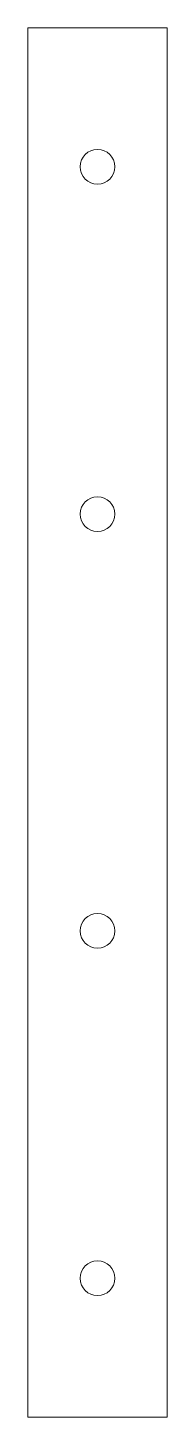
# Model space of a CAD drawing. Extents: x 0 to 20, y 0 to 200.
import ezdxf

# ---------------------------------------------------------------- set-up
doc = ezdxf.new("R2010")
doc.units = 0
doc.layers.add('DETOURAGE', color=7, linetype='CONTINUOUS', lineweight=0, true_color=0x000000)
doc.layers.add('PERCAGE', color=7, linetype='CONTINUOUS', lineweight=0, true_color=0x000000)

msp = doc.modelspace()

# ---------------------------------------------------------------- linework, layer by layer
at = {"layer": 'DETOURAGE'}
for p, q in [((20, 200), (0, 200)), ((0, 200), (0, 0)), ((20, 200), (20, 0)), ((0, 0), (20, 0))]:
    msp.add_line(p, q, dxfattribs=at)
at = {"layer": 'PERCAGE'}
for centre in [(10, 180), (10, 130), (10, 70), (10, 20)]:
    msp.add_circle(centre, 2.5, dxfattribs=at)

doc.saveas('drawing.dxf')
